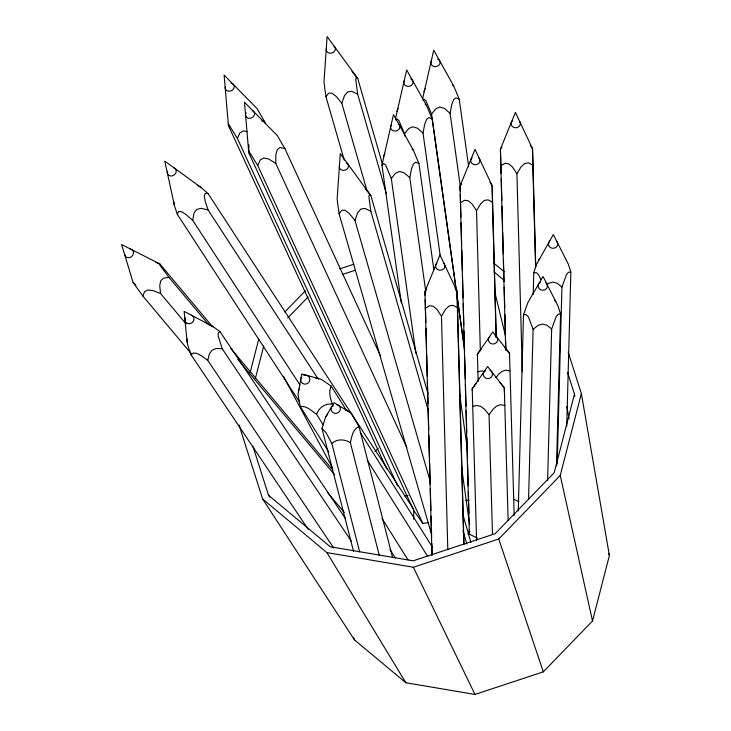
<?xml version="1.0" encoding="UTF-8"?>
<svg xmlns="http://www.w3.org/2000/svg" width="731" height="731" viewBox="0 0 731 731"><rect width="100%" height="100%" fill="white"/><g stroke="black" fill="none" stroke-linecap="round" stroke-linejoin="round"><path stroke-width="1.1" d="M248.887 144.902L248.778 152.779L413.81 510.603L422.765 523.35L428.403 522.692M406.847 447.61L275.77 163.424L275.898 154.433L277.323 149.499L280.119 147.534L284.862 148.567L380.54 355.997M518.252 511.006L523.487 314.668L528.084 302.122L543.042 276.473L558.091 306.225L560.567 314.065L556.51 465.885M533.201 294.419L533.776 272.727L536.271 264.805L553.33 234.541L568.38 264.284L570.856 272.133L566.735 426.228M528.568 499.392L533.109 329.306L528.44 316.907L526.174 314.668L523.487 314.668M547.592 480.824L551.649 329.005L556.245 316.459L558.283 314.147L560.567 314.065M557.214 464.002L561.938 287.064L566.525 274.518L568.572 272.215L570.856 272.133M308.135 529.217L191.083 354.809L188.269 346.923L187.099 341.962L187.227 338.956M386.772 468.955L228.428 125.659L228.511 124.06L237.374 138.406L397.627 485.859M346.348 410.228L331.207 386.123L321.183 379.261L301.729 374.025L298.001 394.63L300.304 406.619L328.767 451.941M299.938 384.972L192.737 220.36L193.971 213.15L196.676 209.431L201.089 208.326L208.079 209.961L318.396 379.352M401.282 302.798L381.957 165.105L393.47 114.621L413.335 150.175L418.945 163.534L433.83 269.629M395.599 118.221L406.683 69.975L426.538 105.529L432.149 118.888L456.235 290.435M422.655 98.466L433.739 50.22L453.604 85.774L459.214 99.133L468.717 166.851M425.798 291.706L409.799 177.715L411.526 168.779L413.435 163.972L415.775 162.2L418.945 163.534M440.281 256.088L423.011 133.069L424.738 124.133L426.648 119.317L428.978 117.545L432.149 118.888M460.21 185.546L450.068 113.314L451.795 104.378L453.704 99.571L456.043 97.799L459.214 99.133M353.521 551.284L322.005 428.54L325.478 417.218L334.104 402.699L351.118 413.033L358.985 426.593L392.483 557.077M379.288 555.368L350.332 442.584C351.803 436.818 352.689 429.143 358.985 426.593M333.701 548.012L207.75 360.337L209.404 353.923L212.1 350.25L216.102 348.523L222.169 348.705L351.3 541.114M250.093 372.709L258.82 338.873M255.302 378.722L263.745 345.982M567.53 372.344L574.465 394.11L554.199 472.692L495.161 533.712L413.189 560.823L330.229 546.751L268.524 495.28L252.926 446.312M239.092 425.086L262.63 498.962L354.407 639.826L405.842 682.727L474.976 694.45L543.297 671.853L592.503 621.003L560.248 475.433L581.364 393.57L568.206 352.278M592.503 621.003L609.398 555.505L581.364 393.57M367.044 190.837L341.788 103.281L344.529 95.569L347.764 91.887L351.903 91.329L357.678 94.162L386.407 193.761M430.066 480.879L354.937 220.396L357.669 212.684L360.913 209.011L365.052 208.454L370.827 211.286L428.604 411.562M191.211 353.64L142.892 296.064L144.537 291.706L147.726 290.033L152.733 290.518L160.537 293.496L186.167 324.034M396.896 111.514L398.039 108.627M383.684 156.16L384.826 153.282M423.953 91.759L425.095 88.871M477.444 538.126L469.339 534.169L460.009 186.122L475.031 149.38L492.164 185.738L496.276 337.183M431.975 555.405L424.93 291.614L439.952 254.872L457.085 291.23L463.957 544.019M505.742 350.323L500.397 149.17L515.419 112.428L532.552 148.786L535.741 266.075M299.472 401.876L177.313 214.311L178.565 211.506L181.288 211.606L185.72 214.32L192.737 220.36M237.374 138.406L239.905 132.832L243.405 130.858L247.297 131.653M422.765 523.35L257.723 165.526L260.245 159.952L263.754 157.978L268.624 158.974L275.77 163.424M298.239 391.14L299.463 388.627M331.207 386.123C328.109 392.273 330.613 400.186 333.263 406.034M323.266 424.967L316.605 414.358C318.716 407.724 325.076 403.357 332.048 404.106M460.183 190.919L460.055 186.359L461.608 183.764M501.091 173.32L500.443 149.407L501.996 146.812M425.497 290.984L426.529 289.257M480.34 350.779L476.539 210.72L480.678 203.794L484.333 200.44L488.061 199.828L492.447 202.185L496.13 337.695M522.309 371.905L516.927 173.768L521.066 166.842L524.721 163.488L528.449 162.876L532.835 165.233L535.622 267.71M447.801 549.648L441.46 316.212L445.599 309.286L449.254 305.933L452.982 305.32L457.368 307.678L463.81 544.531M467.986 534.114L469.823 531.282M481.528 348.55L477.389 354.197L478.175 381.536M476.347 383.126L472.208 388.773L476.594 540.794M495.993 377.699L498.359 374.473L501.996 371.385L505.688 370.169L510.01 370.836M492.484 534.306L489.039 414.687L493.178 409.04L496.815 405.961L500.507 404.736L504.829 405.413M325.478 417.218L327.68 414.267M344.246 160.153L325.935 96.675L328.667 93.175L331.892 93.148L336.022 96.236L341.788 103.281M431.582 534.462L339.083 213.79L341.806 210.29L345.041 210.263L349.162 213.351L354.937 220.396M404.837 136.112L404.517 133.855L408.748 128.501L412.832 126.801L417.337 128.144L423.011 133.069M463.893 344.338L431.573 114.1L435.813 108.755L439.888 107.046L444.393 108.389L450.068 113.314M415.866 353.438L391.304 178.501L395.544 173.156L399.619 171.456L404.124 172.79L409.799 177.715M538.372 260.181L539.734 258.646M284.843 311.982L305.339 290.792M287.694 318.022L308.162 296.868M375.03 451.52L378.183 448.267M262.63 498.962L326.912 552.59L413.344 567.247L498.743 539.003L560.248 475.433M395.763 119.939L396.951 118.906L398.907 120.496L404.517 133.855M422.82 100.184L424.007 99.151L425.963 100.741L431.573 114.1M381.957 165.105L383.738 163.552L385.694 165.142L391.304 178.501M345.242 518.27L219.921 331.536L218.313 332.843L218.185 335.858L222.169 348.705M191.083 354.809L193.34 353L196.557 353.311L201.08 355.568L207.75 360.337M546.779 284.697L548.469 283.363L552.8 282.139L557.077 283.226L561.938 287.064M533.109 329.306L538.18 325.304L542.512 324.08L546.788 325.167L551.649 329.005M359.661 551.923L331.837 443.553C336.918 438.573 344.575 439.157 350.332 442.584M500.726 165.855L504.938 163.333L508.666 163.799L512.458 167.006L516.927 173.768M460.338 202.807L464.55 200.285L468.279 200.751L472.071 203.958L476.539 210.72M425.268 308.299L429.481 305.777L433.2 306.243L436.992 309.451L441.46 316.212M339.778 268.871L353.831 264.22M342.236 274.527L355.184 270.251M477.91 371.796L482.186 370.864L485.009 371.613M472.729 406.363L477.005 405.44L480.77 406.436L484.58 409.296L489.039 414.687M208.545 324.537L169.016 277.433L163.662 278.072L160.793 280.713L159.733 285.529L160.537 293.496M404.672 495.965L408.053 495.572M315.883 378.302L317.83 378.146M300.304 406.619C306.737 405.486 311.744 411.087 316.605 414.358M465.793 500.242L469.055 500.105M533.776 272.727L536.463 272.727L538.729 274.975L540.931 279.525M413.728 519.184L413.682 509.306L207.997 193.496L205.137 193.477L204.305 195.99L205.173 201.126L208.079 209.961M212.547 326.73L159.833 263.918L121.602 244.538L133.097 282.504L135.911 285.172M261.671 120.825L264.521 121.447L265.472 123.521M155.931 262.429L159.833 263.918L159.221 263.873L160.436 265.929L169.016 277.433M345.397 410.036L349.144 411.58M513.783 499.2L518.846 501.667M208.728 324.509L213.242 326.766L219.921 331.536M213.242 326.766L184.13 311.333L187.099 341.962M197.443 185.272L200.988 187.447L207.997 193.496M200.988 187.447L164.786 161.112L174.407 205.466L177.313 214.311M322.005 428.54L326.063 432.715L331.837 443.553M452.297 84.714L453.604 85.774M425.241 104.469L426.538 105.529M412.028 149.115L413.335 150.175M493.882 263.169L504.308 271.859M494.046 271.905L503.604 279.882M554.381 300.176L555.889 301.675M230.85 348.541L332.614 469.805M237.831 359.433L334.469 474.583M327.461 492.402L344.301 512.468M505.02 347.855L509.489 353.247L509.534 354.8M499.84 382.432L504.308 387.814L504.445 392.52M351.958 71.391L357.724 78.436L382.669 164.904M365.098 188.507L370.873 195.561L428.01 393.653M142.892 296.064L133.097 282.504M530.322 145.405L532.552 148.786M489.934 182.357L492.164 185.738M454.856 287.85L457.085 291.23M268.524 495.28L269.766 497.19M360.282 432.405L432.35 547.153M367.181 460.037L427.745 556.465M382.011 518.498L408.053 559.964M389.943 549.337L395.389 558.009M326.912 552.59L405.842 682.727M284.862 148.567L277.396 135.692L244.465 102.194L248.778 152.779L248.86 151.18L257.723 165.526M264.521 121.447L257.047 108.572L224.115 75.074L228.428 125.659M283.61 376.629L332.349 467.676M413.344 567.247L474.976 694.45M498.743 539.003L543.297 671.853M608.704 553.349L609.398 555.505M353.722 637.67L354.407 639.826M463.052 515.136L470.947 542.493M463.015 530.861L466.798 543.992M494.485 290.764L505.523 336.068M424.93 291.614L425.067 295.269M566.799 406.473L569.093 418.808M574.465 394.11L574.849 396.357M173.713 201.363L174.407 205.466M357.678 94.162L355.732 79.469L356.189 77.376L357.724 78.436L327.113 36.55L323.988 81.982L325.935 96.675M370.827 211.286L368.881 196.584L369.338 194.492L370.873 195.561L340.262 153.665L337.137 199.097L339.083 213.79M456.546 292.692L464.624 350.259M459.443 392.657L467.529 450.214M461.553 467.136L469.64 524.694M477.434 355.75L477.389 354.197L492.822 331.956L509.489 353.247L514.167 515.519M472.253 390.327L472.208 388.773L487.641 366.533L504.308 387.814L508.136 520.472M501.247 179.013L501.832 200.65M501.987 206.343L502.581 227.981M502.7 232.531L503.293 254.169M503.44 259.861L504.034 281.499M504.189 287.192L504.746 307.687M504.929 314.522L505.487 335.017M505.642 340.71L505.861 348.678M460.274 194.336L460.895 217.107M461.042 222.8L461.636 244.437M461.791 250.13L462.348 270.625M462.504 276.318L463.089 297.956M463.244 303.648L463.829 325.286M463.984 330.979L464.541 351.474M464.697 357.167L465.281 378.804M465.437 384.497L466.022 406.134M466.15 410.685L466.734 432.323M466.89 438.015L467.484 459.653M467.639 465.345L468.187 485.841M468.343 491.534L468.937 513.171M425.195 299.829L425.817 322.599M425.972 328.292L426.529 348.788M426.676 354.48L427.269 376.118M427.425 381.81L428.01 403.448M428.165 409.141L428.722 429.636M428.878 435.329L429.462 456.966M429.618 462.659L430.203 484.297M430.331 488.847L430.915 510.485M431.071 516.177L431.665 537.815M431.811 543.508L432.122 554.893M532.835 165.233L532.506 148.548M492.447 202.185L492.118 185.5M457.368 307.678L457.039 290.993M469.265 529.783L469.339 534.169M191.23 315.134A4.633 4.258 -33.9 0 1 193.642 320.671A4.633 4.258 -33.9 0 1 187.721 323.449A4.633 4.258 -33.9 0 1 185.309 317.912M495.243 335.721A4.633 4.404 -1.6 0 1 496.906 342.007A4.633 4.404 -1.6 0 1 490.163 343.058A4.633 4.404 -1.6 0 1 489.669 336.589M545.993 282.879A4.633 4.267 1.5 0 1 545.847 289.165A4.633 4.267 1.5 0 1 539.049 288.462A4.633 4.267 1.5 0 1 540.383 282.285M478.567 157.631A4.633 4.112 -1.6 0 1 478.668 163.442A4.633 4.112 -1.6 0 1 472.107 163.57A4.633 4.112 -1.6 0 1 472.007 157.759M410.712 78.857A4.633 3.975 -8 0 1 412.448 84.22A4.633 3.975 -8 0 1 406.144 85.947A4.633 3.975 -8 0 1 404.407 80.584M346.238 162.83A4.633 3.883 -16.1 0 1 348.093 167.755A4.633 3.883 -16.1 0 1 342.364 170.241A4.633 3.883 -16.1 0 1 339.522 165.754M252.323 110.6A4.633 3.874 -24.8 0 1 253.949 115.845A4.633 3.874 -24.8 0 1 247.772 118.029A4.633 3.874 -24.8 0 1 246.155 112.775M443.489 263.123A4.633 4.112 -1.6 0 1 443.589 268.935A4.633 4.112 -1.6 0 1 437.037 269.063A4.633 4.112 -1.6 0 1 436.937 263.251M130.091 249.107A4.633 4.075 -40 0 1 133.407 253.511A4.633 4.075 -40 0 1 128.766 257.705A4.633 4.075 -40 0 1 124.635 254.041M173.96 167.929A4.633 3.947 -33.1 0 1 175.787 172.982A4.633 3.947 -33.1 0 1 170.259 175.897A4.633 3.947 -33.1 0 1 167.463 171.346M230.895 83.206A4.633 3.874 -24.8 0 1 234.057 87.72A4.633 3.874 -24.8 0 1 228.52 91.174A4.633 3.874 -24.8 0 1 225.349 86.669M334.04 46.263A4.633 3.883 -16.1 0 1 331.975 53.007A4.633 3.883 -16.1 0 1 326.373 48.639M556.282 240.938A4.633 4.267 1.5 0 1 556.419 246.977A4.633 4.267 1.5 0 1 549.867 247.078A4.633 4.267 1.5 0 1 549.73 241.047M490.062 370.297A4.633 4.404 -1.6 0 1 491.488 376.894A4.633 4.404 -1.6 0 1 484.388 377.105A4.633 4.404 -1.6 0 1 485.43 370.434M303.84 375.368A4.633 4.459 -32.1 0 1 309.816 379.252A4.633 4.459 -32.1 0 1 304.251 384.049A4.633 4.459 -32.1 0 1 301.163 377.68M336.735 404.526A4.633 4.468 -14.4 0 1 339.97 410.584A4.633 4.468 -14.4 0 1 333.19 412.723A4.633 4.468 -14.4 0 1 332.313 405.924M398.468 124.096A4.633 3.975 -8 0 1 398.779 129.46A4.633 3.975 -8 0 1 392.593 130.42A4.633 3.975 -8 0 1 391.195 125.229M437.768 59.101A4.633 3.975 -8 0 1 439.505 64.465A4.633 3.975 -8 0 1 433.2 66.192A4.633 3.975 -8 0 1 431.473 60.828M519.704 121.51A4.633 4.112 -1.6 0 1 518.443 126.966A4.633 4.112 -1.6 0 1 512.221 126.362A4.633 4.112 -1.6 0 1 512.394 120.807"/></g></svg>
